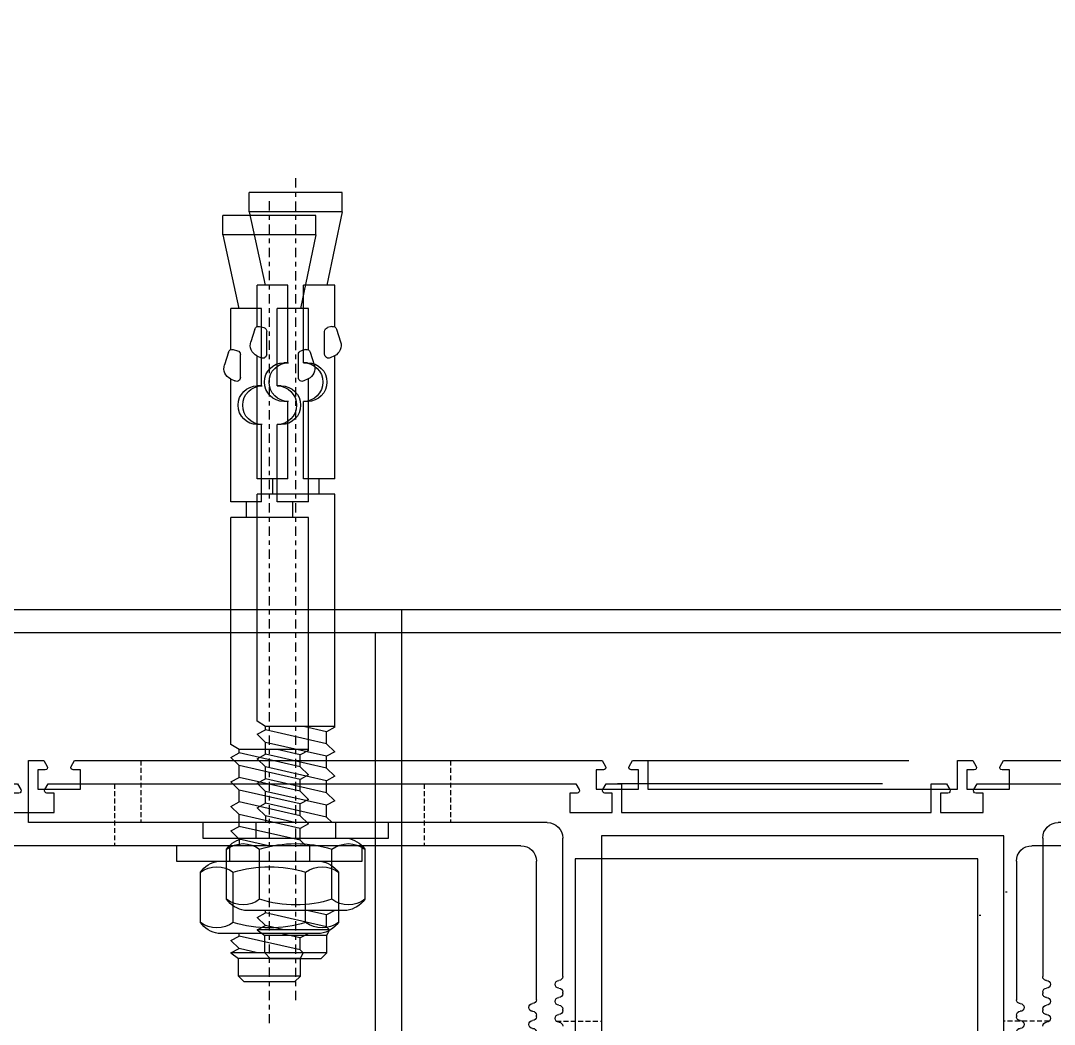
# Model space of a CAD drawing. Header units: inches. Extents: x 4821 to 127877, y 58012 to 433683.
# Drawn here: x 30570 to 30703.6, y 80552.7 to 80682.4 of the extents above; entities that cross this region are included whole.
import ezdxf

# ---------------------------------------------------------------- set-up
doc = ezdxf.new("R2010")
doc.units = ezdxf.units.IN
doc.header["$MEASUREMENT"] = 0
doc.linetypes.add('$1$Center', pattern=[29.999999, 12, -6, 6, -6])
doc.linetypes.add('$1$DASHED', pattern=[19.05, 12.7, -6.35])
for name, color, linetype in [('A-FURN-FIXD', 10, 'Continuous'), ('A-GLAZ', 132, 'Continuous'), ('A-WAL-CMU', 7, 'Continuous'), ('A-WALL', 53, 'Continuous'), ('A-WIN', 141, 'Continuous'), ('HA', 9, 'Continuous')]:
    doc.layers.add(name, color=color, linetype=linetype)

# ---------------------------------------------------------------- blocks, each defined once
blk = doc.blocks.new('$1$Fixed bracket Plan')
at = {"layer": 'A-FURN-FIXD'}
for p, q in [((8, 100), (0, 100)), ((0, 100), (0, 98.02)), ((8, 33), (8, 100)), ((0, 98.02), (0.75, 97.59)), ((1.2, 97.85), (1.2, 98.8)), ((1.2, 98.8), (3.7, 98.8)), ((3.7, 98.8), (3.7, 93.3)), ((0.75, 94.51), (0, 94.08)), ((0, 94.08), (0, 25.92)), ((1.2, 93.3), (1.2, 94.25)), ((3.7, 93.3), (1.2, 93.3)), ((8, 53.5), (8, 77.5)), ((8, 77.5), (10, 77.5)), ((10, 77.5), (10, 53.5)), ((-73.41, 59.5), (-73.41, 71.5)), ((-70.91, 71.5), (-73.41, 71.5)), ((-70.91, 59.5), (-70.91, 71.5)), ((-70.91, 71.5), (-61.41, 69.46)), ((-55.76, 70.78), (-54.12, 71.3)), ((-61.41, 66.5), (-61.41, 70.46)), ((-56.08, 70.46), (-61.41, 70.46)), ((-56.09, 70.18), (-55.94, 69.61)), ((-52.31, 70.52), (-52.04, 69.95)), ((-36.41, 70.46), (-52.28, 70.46)), ((-36.41, 66.5), (-36.41, 70.46)), ((-5.09, 70.46), (-34.41, 70.46)), ((-34.41, 60.46), (-34.41, 70.46)), ((-4.41, 69.42), (-5.09, 70.46)), ((-3.4, 70.46), (-3.98, 69.42)), ((-2.36, 69.42), (-3.4, 70.46)), ((-0.24, 70.46), (-0.82, 69.42)), ((0.81, 69.42), (-0.24, 70.46)), ((2.92, 70.46), (2.35, 69.42)), ((3.97, 69.42), (2.92, 70.46)), ((6.09, 70.46), (5.51, 69.42)), ((7.14, 69.42), (6.09, 70.46)), ((8, 70.66), (10, 70.66)), ((17.92, 70.17), (11.43, 70.17)), ((20.25, 70.46), (19.68, 69.42)), ((21.3, 69.42), (20.26, 70.46)), ((21.84, 70.46), (21.3, 69.42)), ((21.84, 61.13), (21.84, 70.46)), ((21.84, 70.46), (22.59, 69.5)), ((22.59, 61.5), (22.59, 69.5)), ((24.84, 69.5), (22.59, 69.5)), ((24.84, 61.5), (24.84, 69.5)), ((24.84, 69.5), (25.59, 68.75)), ((-52.49, 69.24), (-55.46, 69.24)), ((-34.41, 68.46), (-36.41, 68.46)), ((-4.41, 60.5), (-4.41, 69.42)), ((-3.98, 69.42), (-4.41, 69.42)), ((-2.19, 61.51), (-3.98, 69.42)), ((-0.57, 61.51), (-2.36, 69.42)), ((-0.82, 69.42), (-2.36, 69.42)), ((0.97, 61.51), (-0.82, 69.42)), ((2.6, 61.51), (0.81, 69.42)), ((2.35, 69.42), (0.81, 69.42)), ((4.14, 61.51), (2.35, 69.42)), ((5.76, 61.51), (3.97, 69.42)), ((5.51, 69.42), (3.97, 69.42)), ((7.3, 61.51), (5.51, 69.42)), ((8, 65.6), (7.14, 69.42)), ((7.14, 69.42), (8, 69.42)), ((19.68, 69.42), (19.35, 69.42)), ((21.47, 61.51), (19.68, 69.42)), ((21.84, 67.02), (21.3, 69.42)), ((25.59, 62.25), (25.59, 68.75)), ((-51.41, 66.5), (-51.41, 67.04)), ((-46.41, 66.5), (-46.41, 67.04)), ((-51.41, 66.5), (-61.41, 66.5)), ((-36.41, 66.5), (-46.41, 66.5)), ((-61.41, 60.46), (-61.41, 64.5)), ((-51.41, 64.5), (-61.41, 64.5)), ((-51.41, 63.96), (-51.41, 64.5)), ((-36.41, 64.5), (-46.41, 64.5)), ((-46.41, 63.96), (-46.41, 64.5)), ((-36.41, 60.46), (-36.41, 64.5)), ((-3.73, 61.51), (-4.41, 64.48)), ((19.92, 61.51), (19.35, 64.05)), ((-70.91, 59.5), (-61.41, 61.46)), ((-52.49, 61.76), (-55.46, 61.76)), ((-34.41, 62.46), (-36.41, 62.46)), ((-4.31, 60.46), (-3.73, 61.51)), ((-2.19, 61.51), (-3.73, 61.51)), ((-2.19, 61.51), (-1.14, 60.46)), ((-1.14, 60.46), (-0.57, 61.51)), ((0.97, 61.51), (-0.57, 61.51)), ((0.97, 61.51), (2.02, 60.46)), ((2.02, 60.46), (2.6, 61.51)), ((4.14, 61.51), (2.6, 61.51)), ((4.14, 61.51), (5.19, 60.46)), ((5.19, 60.46), (5.76, 61.51)), ((7.3, 61.51), (5.76, 61.51)), ((7.3, 61.51), (8, 60.81)), ((19.35, 60.46), (19.92, 61.51)), ((21.47, 61.51), (19.92, 61.51)), ((21.47, 61.51), (21.84, 61.13)), ((22.59, 61.5), (21.84, 61.13)), ((24.84, 61.5), (22.59, 61.5)), ((24.84, 61.5), (25.59, 62.25)), ((-56.05, 60.46), (-61.41, 60.46)), ((-56.09, 60.82), (-55.94, 61.39)), ((-55.76, 60.22), (-54.12, 59.7)), ((-36.41, 60.46), (-52.32, 60.46)), ((-52.31, 60.48), (-52.04, 61.05)), ((-4.31, 60.46), (-34.41, 60.46)), ((-4.41, 60.56), (-4.31, 60.46)), ((8, 60.34), (10, 60.34)), ((17.92, 60.82), (11.43, 60.82)), ((-70.91, 59.5), (-73.41, 59.5)), ((10, 53.5), (8, 53.5)), ((27.9, 31), (10, 31)), ((30.1, 31), (29.9, 31)), ((32.3, 31), (32.1, 31)), ((0, 25.92), (0.75, 25.49)), ((1.2, 25.75), (1.2, 26.7)), ((1.2, 26.7), (3.7, 26.7)), ((3.7, 26.7), (3.7, 21.2)), ((9.7, -26), (9.7, 26)), ((9.7, 26), (97.6, 26)), ((0.75, 22.41), (0, 21.98)), ((0, 21.98), (0, 20)), ((1.2, 21.2), (1.2, 22.15)), ((3.7, 21.2), (1.2, 21.2)), ((0, 20), (3.7, 20)), ((3.7, 20), (3.7, -20)), ((3.7, -20), (0, -20)), ((0, -20), (0, -21.98)), ((1.2, -22.15), (1.2, -21.2)), ((1.2, -21.2), (3.7, -21.2)), ((3.7, -21.2), (3.7, -26.7)), ((0, -21.98), (0.75, -22.41)), ((0.75, -25.49), (0, -25.92)), ((0, -25.92), (0, -94.08)), ((1.2, -26.7), (1.2, -25.75)), ((3.7, -26.7), (1.2, -26.7)), ((97.6, -26), (9.7, -26)), ((10, -31), (27.9, -31)), ((29.9, -31), (30.1, -31)), ((32.1, -31), (32.3, -31)), ((8, -100), (8, -33))]:
    blk.add_line(p, q, dxfattribs=at)
at = {"layer": 'A-FURN-FIXD', "linetype": '$1$DASHED', "ltscale": 0.05}
for p, q in [((0, 85.5), (8, 85.5)), ((0, 45.5), (8, 45.5)), ((33.65, 31.86), (33.65, 26)), ((33.65, -31.86), (33.65, -26))]:
    blk.add_line(p, q, dxfattribs=at)
at = {"layer": 'A-FURN-FIXD', "linetype": '$1$Center', "ltscale": 0.1}
blk.add_line((30.95, 65.5), (-75.79, 65.5), dxfattribs=at)
at = {"layer": 'A-FURN-FIXD'}
blk.add_lwpolyline([(11.43, 74.42, 0.202618), (10, 72.1), (10, 58.9, 0.202618), (11.43, 56.57), (17.92, 56.57, 0.202618), (19.35, 58.9), (19.35, 72.1, 0.202618), (17.92, 74.42)], format="xyb", close=True, dxfattribs=at)
for points in [[(11.43, 74.42, 0.330304), (11.43, 70.17, 0.151843), (11.43, 60.82, 0.330304), (11.43, 56.57)], [(17.92, 56.57, 0.330304), (17.92, 60.82, 0.151843), (17.92, 70.17, 0.330304), (17.92, 74.42)]]:
    blk.add_lwpolyline(points, format="xyb", dxfattribs=at)
for centre, radius, start, end in [((0.9, 97.85), 0.3, 240, 0), ((0.9, 94.25), 0.3, 360, 120), ((-55.61, 70.31), 0.5, 107.63, 195.0687), ((-53.66, 69.87), 1.5, 25.4904, 107.63), ((-55.46, 69.74), 0.5, 195.0687, 270), ((-52.49, 69.74), 0.5, 270, 25.4904), ((-48.91, 67.04), 2.5, 0, 180), ((-48.91, 66.45), 2.5, 0, 180), ((-48.91, 64.49), 2.5, 180, 0), ((-48.91, 63.96), 2.5, 180, 0), ((-55.46, 61.26), 0.5, 90, 164.9313), ((-52.49, 61.26), 0.5, 334.5096, 90), ((-55.61, 60.69), 0.5, 164.9313, 252.37), ((-53.66, 61.13), 1.5, 252.37, 334.5096), ((10, 33), 2, 180, 270), ((27.9, 31.5), 0.5, 270, 0), ((28.9, 31.5), 0.5, 0, 180), ((29.9, 31.5), 0.5, 180, 270), ((30.1, 31.5), 0.5, 270, 360), ((31.1, 31.5), 0.5, 0, 180), ((32.1, 31.5), 0.5, 180, 270), ((32.3, 31.5), 0.5, 270, 360), ((33.3, 31.5), 0.5, 0, 180), ((34.3, 31.5), 0.5, 180, 270), ((0.9, 25.75), 0.3, 240, 0), ((0.9, 22.15), 0.3, 360, 120), ((0.9, -22.15), 0.3, 240, 0), ((0.9, -25.75), 0.3, 360, 120), ((10, -33), 2, 90, 180), ((27.9, -31.5), 0.5, 360, 90), ((28.9, -31.5), 0.5, 180, 0), ((29.9, -31.5), 0.5, 90, 180), ((30.1, -31.5), 0.5, 0, 90), ((31.1, -31.5), 0.5, 180, 0), ((32.1, -31.5), 0.5, 90, 180), ((32.3, -31.5), 0.5, 0, 90), ((33.3, -31.5), 0.5, 180, 0), ((34.3, -31.5), 0.5, 90, 180)]:
    blk.add_arc(centre, radius, start, end, dxfattribs=at)
blk = doc.blocks.new('CURTT')
at = {"layer": 'A-GLAZ', "extrusion": (1.56101e-06, 5.69003e-07, 1)}
for p, q in [((905527.79, -1520222.76, 0), (905527.78, -1520477.06, 0)), ((905593.28, -1520457.57, 0), (905559.04, -1520457.57, 0))]:
    blk.add_line(p, q, dxfattribs=at)
at = {"layer": 'A-WIN', "extrusion": (1.56101e-06, 5.69003e-07, 1)}
blk.add_line((905605.98, -1520440.59, 0), (905605.78, -1520440.59, 0), dxfattribs=at)
at = {"layer": 'A-WIN', "extrusion": (1.56101e-06, 5.69003e-07, 1), "rotation": 89.99978104008247}
blk.add_blockref('$1$Fixed bracket Plan', (905579.58, -1520457.59, 0.55), dxfattribs=at)
blk = doc.blocks.new('FIRST SLAB EDGE')
at = {"layer": 'A-WIN', "xscale": -1, "rotation": 180}
blk.add_blockref('CURTT', (238156.09, -3250713.17, -1.15), dxfattribs=at)

msp = doc.modelspace()

# ---------------------------------------------------------------- linework, layer by layer
at = {"layer": 'A-WALL'}
for points in [[(82878.35, 99398.84), (82878.35, 89403.89), (87607.73, 89403.89), (87607.73, 80606.26), (82877.73, 80606.26), (82878.35, 68907.53), (66212.73, 68907.53), (66212.73, 82278.83), (51099.37, 82278.83), (51099.37, 68907.53), (34432.45, 68907.53), (34433.06, 80606.26), (29702.76, 80606.26), (29700.08, 89403.8), (34433.06, 89403.89), (34433.06, 99398.84), (82878.35, 99398.84)], [(82874.95, 99395.85), (82874.95, 89400.91), (87604.33, 89400.91), (87604.33, 80603.28), (82874.33, 80603.28), (82874.95, 68904.55), (66209.33, 68904.55), (66209.33, 82275.84), (51095.97, 82275.84), (51095.97, 68904.55), (34429.05, 68904.55), (34429.66, 80603.28), (29699.36, 80603.28), (29696.68, 89400.82), (34429.66, 89400.91), (34429.66, 99395.85), (82874.95, 99395.85)]]:
    msp.add_lwpolyline(points, dxfattribs=at)
at = {"layer": 'HA', "elevation": 0}
for points in [[(51099.37, 68907.53), (34433.76, 68907.53), (34433.76, 80606.26), (29702.76, 80606.26), (29702.24, 89401.61), (34433.06, 89401.61), (34433.06, 99398.84), (82878.35, 99398.84), (82878.35, 89403.89), (87607.73, 89403.89), (87579.03, 80606.26), (82878.35, 80606.26), (82878.35, 68907.53), (34432.45, 68910.07)], [(51095.97, 68904.55), (34430.36, 68904.55), (34430.36, 80603.28), (29699.36, 80603.28), (29698.84, 89398.62), (34429.66, 89398.62), (34429.66, 99395.85), (82874.95, 99395.86), (82874.95, 89400.91), (87604.33, 89400.91), (87575.63, 80603.28), (82874.95, 80603.28), (82874.95, 68904.55), (34429.05, 68907.09)]]:
    msp.add_lwpolyline(points, dxfattribs=at)

# ---------------------------------------------------------------- block references
at = {"layer": 'A-WAL-CMU'}
for p in [(-1113064.6, 1810842.37, 0), (-1113068, 1810839.38, 0)]:
    msp.add_blockref('FIRST SLAB EDGE', p, dxfattribs=at)

doc.saveas('drawing.dxf')
